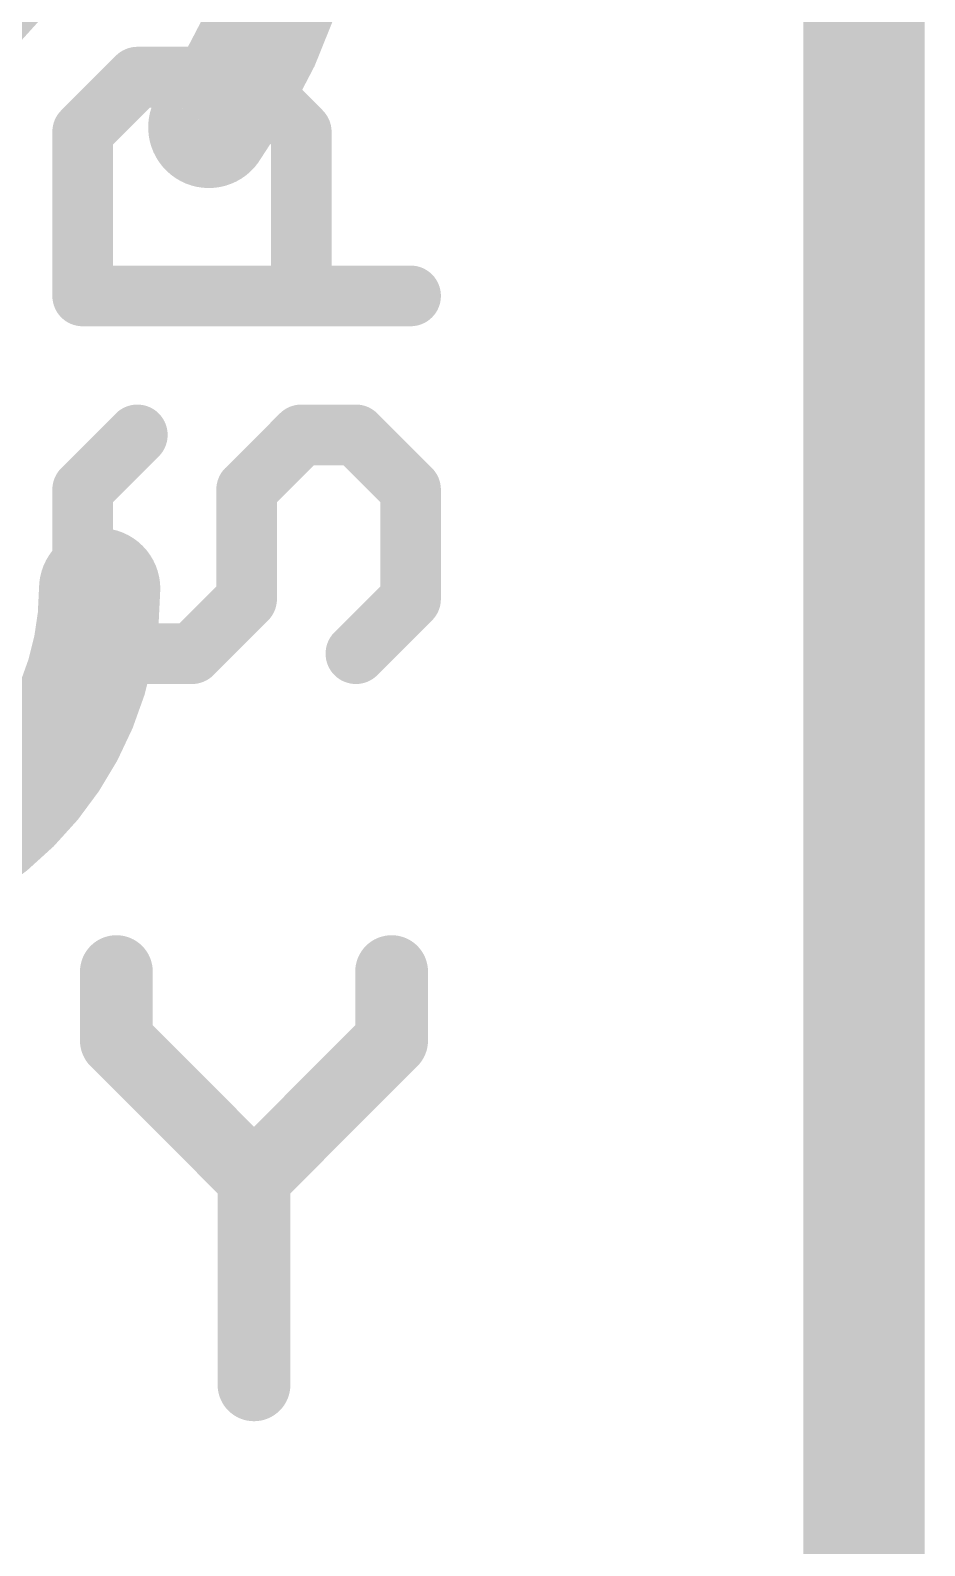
# Model space of a CAD drawing. Extents: x -0.1 to 23, y -0.1 to 23.
# Drawn here: x 21.115 to 22.987, y 8.63 to 11.8 of the extents above; entities that cross this region are included whole.
import ezdxf

# ---------------------------------------------------------------- set-up
doc = ezdxf.new("R2010")
doc.units = 0
for name, color, linetype in [('1', 12, 'CONTINUOUS'), ('16', 132, 'CONTINUOUS'), ('20', 53, 'CONTINUOUS'), ('21', 253, 'CONTINUOUS'), ('22', 40, 'CONTINUOUS')]:
    doc.layers.add(name, color=color, linetype=linetype)

msp = doc.modelspace()

# ---------------------------------------------------------------- linework, layer by layer
at = {"layer": '1', "const_width": 0.254}
msp.add_lwpolyline([(22.86, 0), (22.86, 22.86)], dxfattribs=at)
at = {"layer": '16', "const_width": 0.254}
msp.add_lwpolyline([(22.86, 0), (22.86, 22.86)], dxfattribs=at)
at = {"layer": '20', "const_width": 0.2032}
msp.add_lwpolyline([(22.86, 0), (22.86, 22.86)], dxfattribs=at)
at = {"layer": '21', "const_width": 0.127}
for points in [[(21.2243, 11.5872), (21.3387, 11.7016)], [(21.3387, 11.7016), (21.5675, 11.7016)], [(21.5675, 11.7016), (21.6819, 11.5872)], [(21.2243, 11.244), (21.2243, 11.5872)], [(21.6819, 11.5872), (21.6819, 11.244)], [(21.9107, 11.244), (21.2243, 11.244)], [(21.3387, 10.9532), (21.2243, 10.8388)], [(21.5675, 10.8388), (21.6819, 10.9532)], [(21.6819, 10.9532), (21.7963, 10.9532)], [(21.7963, 10.9532), (21.9107, 10.8388)], [(21.2243, 10.8388), (21.2243, 10.61)], [(21.5675, 10.61), (21.5675, 10.8388)], [(21.9107, 10.8388), (21.9107, 10.61)], [(21.2243, 10.61), (21.3387, 10.4956)], [(21.4531, 10.4956), (21.5675, 10.61)], [(21.9107, 10.61), (21.7963, 10.4956)], [(21.3387, 10.4956), (21.4531, 10.4956)]]:
    msp.add_lwpolyline(points, dxfattribs=at)
at = {"layer": '21', "const_width": 0.0635}
for points in [[(21.3387, 11.7334, 1), (21.3387, 11.6699)], [(21.3611, 11.6792, 1), (21.3162, 11.7241)], [(21.5899, 11.7241, 1), (21.545, 11.6792)], [(21.5675, 11.6699, 1), (21.5675, 11.7334)], [(21.256, 11.5872, 1), (21.1925, 11.5872)], [(21.2018, 11.6097, 1), (21.2467, 11.5648)], [(21.7136, 11.5872, 1), (21.6501, 11.5872)], [(21.6594, 11.5648, 1), (21.7043, 11.6097)], [(21.2243, 11.2758, 1), (21.2243, 11.2123)], [(21.9107, 11.2123, 1), (21.9107, 11.2758)], [(21.1925, 11.244, 1), (21.256, 11.244)], [(21.6501, 11.244, 1), (21.7136, 11.244)], [(21.3611, 10.9308, 1), (21.3162, 10.9757)], [(21.6819, 10.985, 1), (21.6819, 10.9215)], [(21.7043, 10.9308, 1), (21.6594, 10.9757)], [(21.8187, 10.9757, 1), (21.7738, 10.9308)], [(21.7963, 10.9215, 1), (21.7963, 10.985)], [(21.256, 10.8388, 1), (21.1925, 10.8388)], [(21.2018, 10.8613, 1), (21.2467, 10.8164)], [(21.5992, 10.8388, 1), (21.5357, 10.8388)], [(21.545, 10.8613, 1), (21.5899, 10.8164)], [(21.9424, 10.8388, 1), (21.8789, 10.8388)], [(21.8882, 10.8164, 1), (21.9331, 10.8613)], [(21.2467, 10.6325, 1), (21.2018, 10.5876)], [(21.5899, 10.5876, 1), (21.545, 10.6325)], [(21.9331, 10.5876, 1), (21.8882, 10.6325)], [(21.1925, 10.61, 1), (21.256, 10.61)], [(21.5357, 10.61, 1), (21.5992, 10.61)], [(21.8789, 10.61, 1), (21.9424, 10.61)], [(21.3387, 10.5274, 1), (21.3387, 10.4639)], [(21.4531, 10.4639, 1), (21.4531, 10.5274)], [(21.3162, 10.4732, 1), (21.3611, 10.5181)], [(21.4306, 10.5181, 1), (21.4755, 10.4732)], [(21.7738, 10.5181, 1), (21.8187, 10.4732)]]:
    msp.add_lwpolyline(points, format="xyb", dxfattribs=at)
at = {"layer": '22'}
for points, const_width in [([(21.4884, 11.5967, 0.4663), (21.082, 13.2096)], 0.254), ([(20.628, 11.711, 1), (20.628, 12.7778, 1), (20.628, 11.711)], 0.254), ([(21.4369, 11.6339, 1), (21.5399, 11.5595)], 0.127), ([(19.9898, 10.6315, 1), (21.2598, 10.6315)], 0.254), ([(21.3233, 10.6315, 1), (21.1963, 10.6315)], 0.127), ([(21.3329, 9.8305, 1), (21.2567, 9.8305)], 0.0762), ([(21.9091, 9.8305, 1), (21.8329, 9.8305)], 0.0762), ([(21.3217, 9.7134, 1), (21.2678, 9.6595)], 0.0762), ([(21.8979, 9.6595, 1), (21.844, 9.7134)], 0.0762), ([(21.2567, 9.6865, 1), (21.3329, 9.6865)], 0.0762), ([(21.8329, 9.6865, 1), (21.9091, 9.6865)], 0.0762), ([(21.5559, 9.4253, 1), (21.6098, 9.3714)], 0.0762), ([(21.621, 9.3984, 1), (21.5448, 9.3984)], 0.0762), ([(21.5559, 9.3714, 1), (21.6098, 9.4253)], 0.0762), ([(21.5448, 8.9662, 1), (21.621, 8.9662)], 0.0762)]:
    msp.add_lwpolyline(points, format="xyb", dxfattribs=dict(at, const_width=const_width))
at = {"layer": '22', "const_width": 0.1524}
for points in [[(21.2948, 9.6865), (21.2948, 9.8305)], [(21.871, 9.8305), (21.871, 9.6865)], [(21.5829, 9.3984), (21.2948, 9.6865)], [(21.871, 9.6865), (21.5829, 9.3984)], [(21.5829, 9.3984), (21.5829, 8.9662)]]:
    msp.add_lwpolyline(points, dxfattribs=at)

doc.saveas('drawing.dxf')
